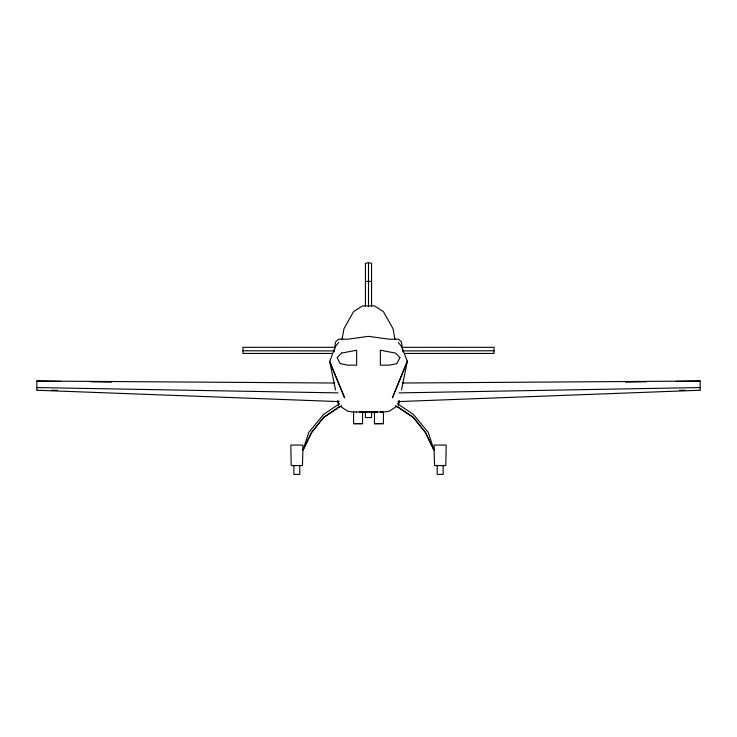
<?xml version="1.0" encoding="UTF-8"?>
<svg xmlns="http://www.w3.org/2000/svg" width="737" height="737" viewBox="0 0 737 737"><rect width="100%" height="100%" fill="white"/><g stroke="black" fill="none" stroke-linecap="round" stroke-linejoin="round"><path stroke-width="1.11" d="M398.938 400.799L398.358 405.239L399.251 400.854M334.008 351.862L335.584 341.876L338.642 339.213L347.643 339.213L368.5 336.348L389.357 339.213L398.358 339.213L401.416 341.876L402.992 351.862M341.931 339.674L344.004 328.656L353.576 311.622L362.567 305.883L374.433 305.883L383.424 311.622L392.996 328.656L395.069 339.674M401.49 389.91L407.349 361.268L404.567 354.267M332.433 354.267L329.651 361.784L344.575 397.759L329.651 361.268L335.51 389.91M333.096 352.608L335.584 346.335L338.642 342.475M339.646 406.538L323.718 417.299L311.659 432.306L302.861 450.371L308.794 432.379L323.718 414.314L339.646 403.664M341.517 405.636L323.718 417.455L311.659 432.426L302.861 450.454L302.861 445.074L290.802 445.074L291.216 465.544M396.552 406.419L389.357 411.172L383.424 412.167M371.559 281.405L365.441 281.405M302.152 465.572L291.511 465.572M302.446 465.544L302.861 451.32M445.489 465.572L434.848 465.572M445.784 465.544L446.198 445.074L434.139 445.074L434.139 450.464L425.341 432.426L413.282 417.455L395.483 405.636M397.842 401.61L700.15 390.242M679.477 390.398L685.226 390.242M398.993 392.895L700.15 387.57M625.51 382.125L646.183 381.821M676.041 381.388L700.15 381.038L700.15 389.836M380.366 412.011L383.424 411.965L356.634 411.965M353.576 411.845L353.576 423.674L362.567 423.628L362.567 411.891L359.509 411.965M377.491 411.965L374.433 411.928L374.433 423.674L383.424 423.628L383.424 411.845M362.567 423.674L353.576 423.674M383.424 423.674L374.433 423.674M402.439 383.019L700.15 381.038M403.185 350.904L494.039 350.784M334.967 347.32L242.961 347.32L242.961 353.447L332.663 353.447M402.034 347.32L494.039 347.32L494.039 353.447L404.337 353.447M362.282 411.808L374.718 411.808M365.441 417.584L371.559 417.584M242.961 350.784L333.815 350.904M36.85 389.836L36.85 381.038L334.561 383.019M353.576 411.928L356.634 412.011M36.85 381.038L60.959 381.388M90.817 381.821L111.49 382.125M36.85 387.57L338.007 392.895M51.774 390.242L57.523 390.398M36.85 390.242L339.158 401.61M434.554 465.544L434.139 451.32M353.576 412.167L347.643 411.172L340.448 406.419M397.354 403.664L413.282 414.314L428.206 432.379L434.139 450.371L425.341 432.306L413.282 417.299L397.354 406.538M398.358 342.475L401.416 346.335L403.904 352.608M337.749 400.854L338.642 405.239L338.062 400.799M443.14 465.222L443.14 474.407L437.207 474.407L437.207 465.222M371.559 306.592L371.559 263.422L368.5 262.593L365.441 263.422L365.441 306.592M371.559 411.403L371.559 416.709M368.5 263.662L368.5 306.758M365.441 411.403L365.441 416.709M299.793 465.222L299.793 474.407L293.86 474.407L293.86 465.222M407.349 361.268L392.425 397.759L407.349 361.268M399.887 357.583L396.819 363.617L389.357 365.165L380.366 365.165L380.366 350.241L395.483 353.106L399.887 357.583M341.517 353.106L337.113 357.583L340.181 363.617L347.643 365.165L356.634 365.165L356.634 350.241L341.517 353.106"/></g></svg>
